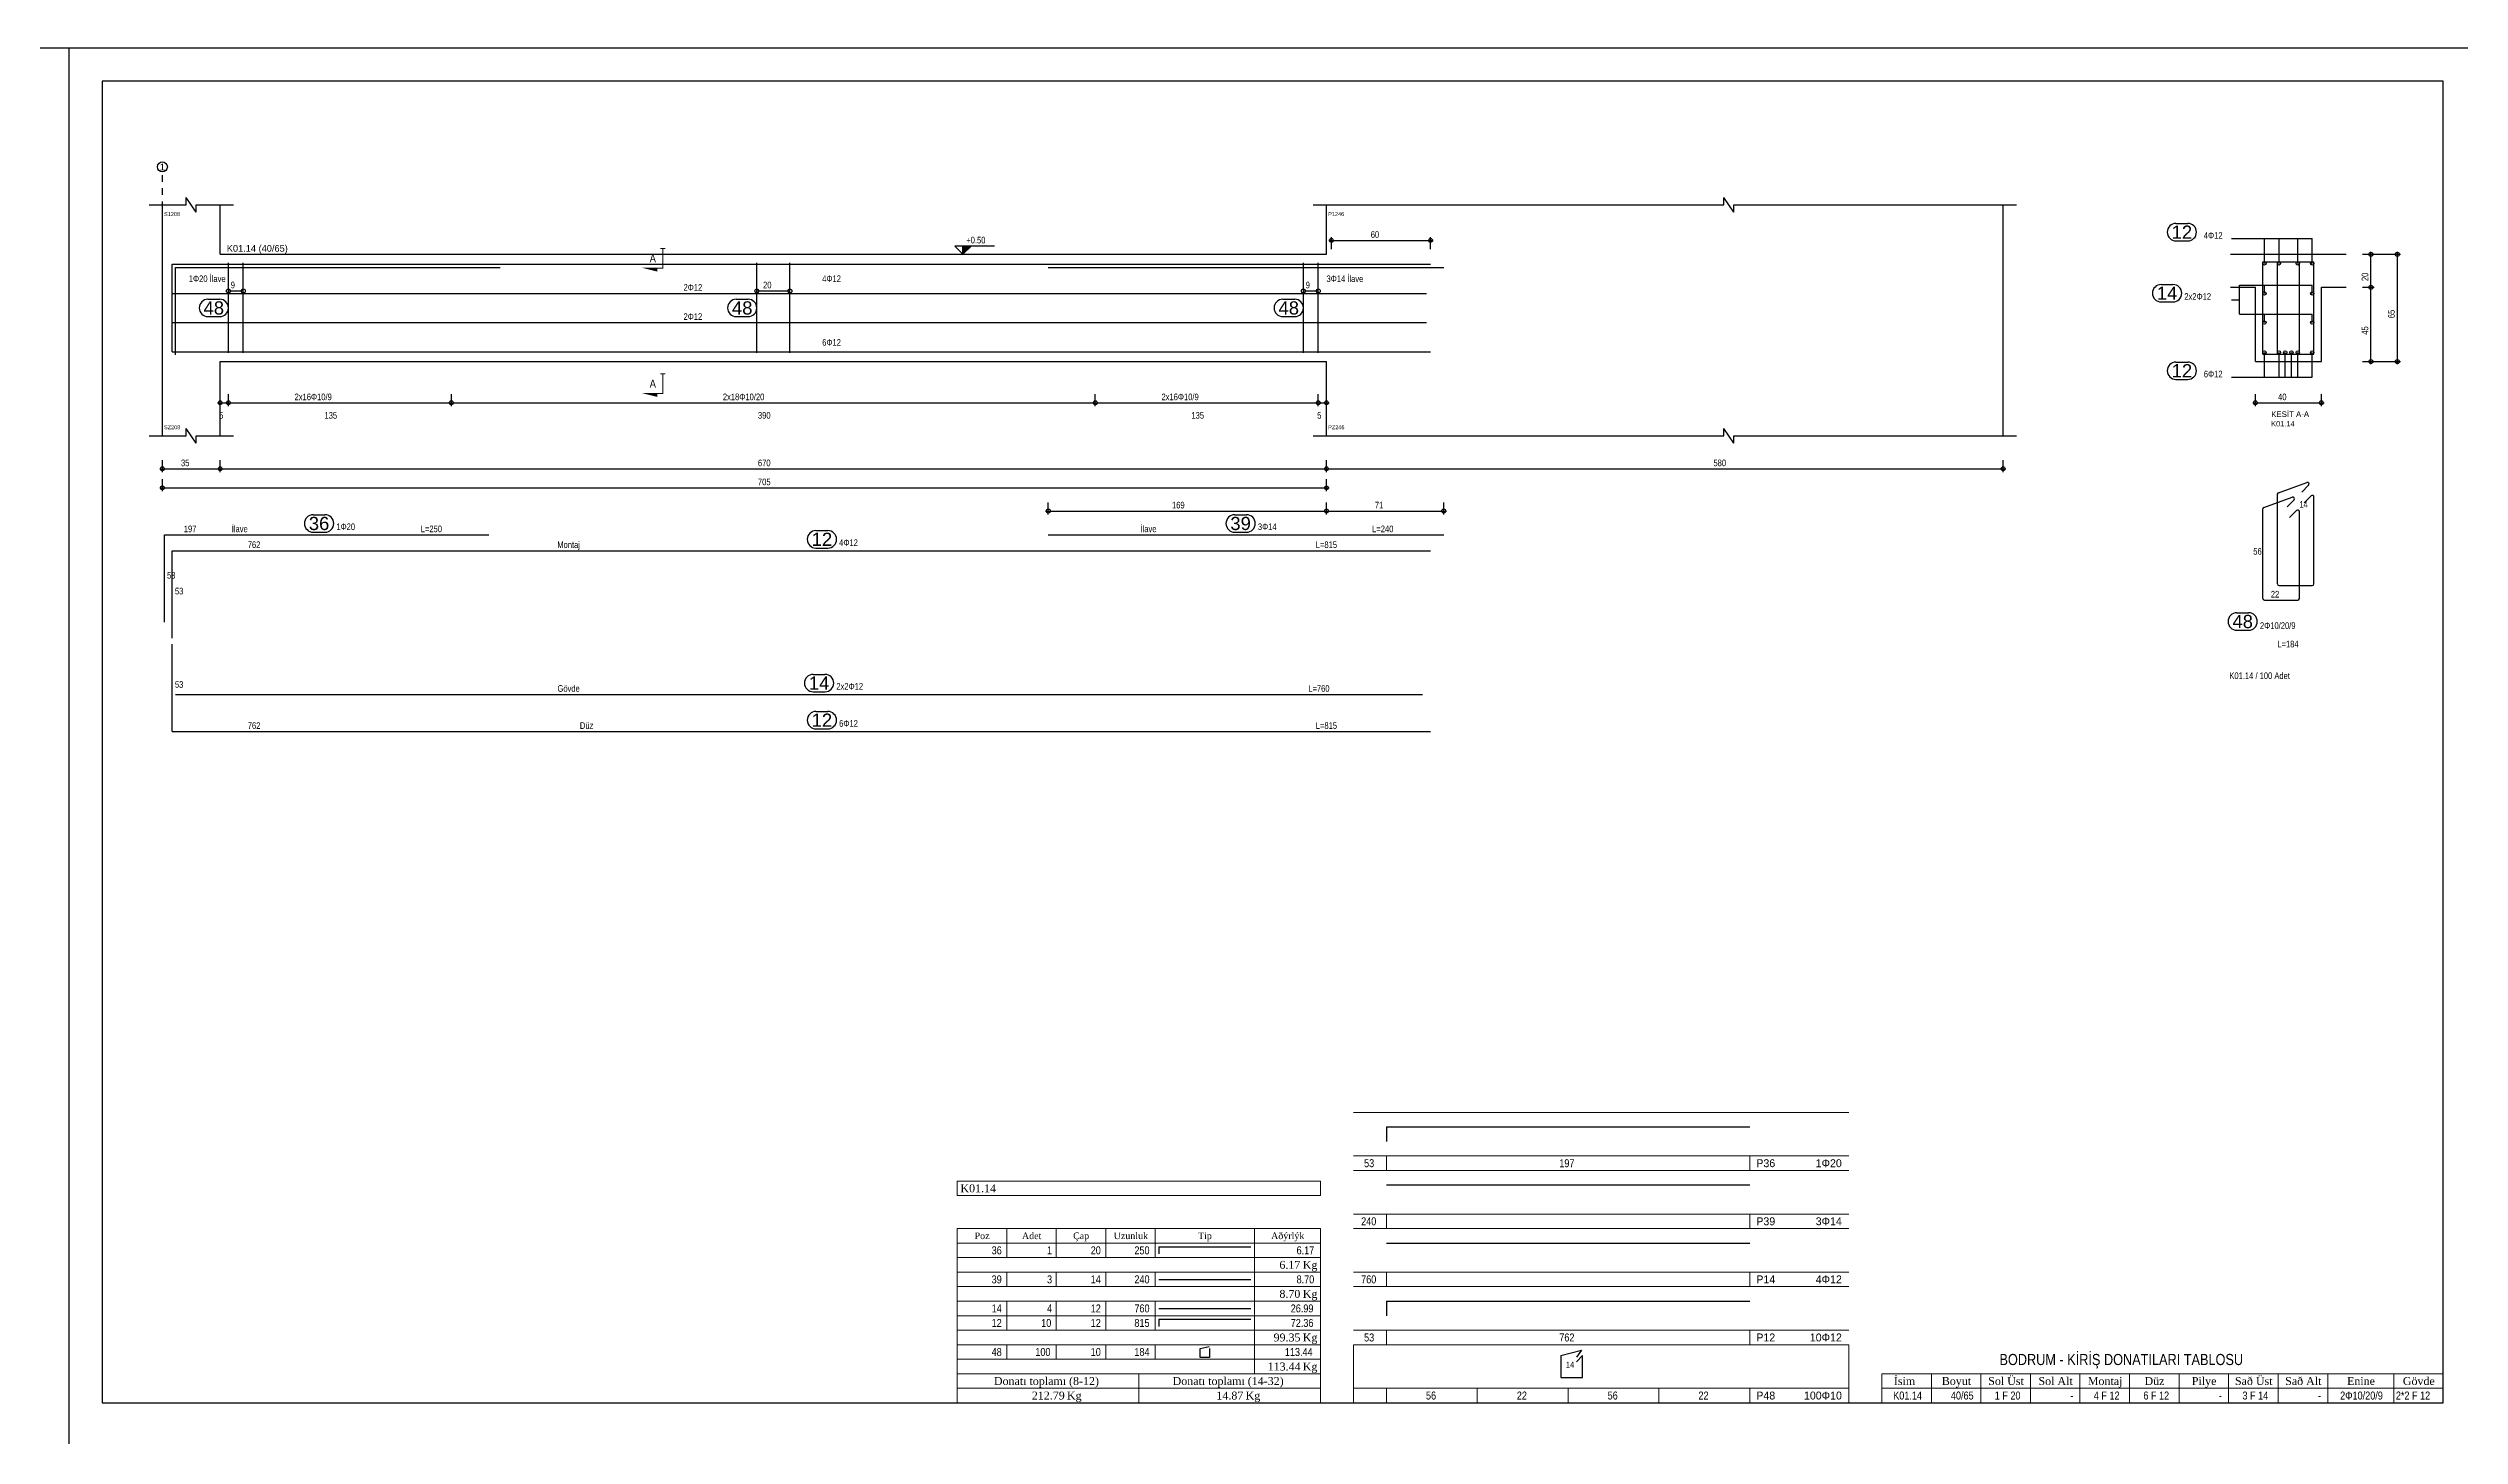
# Model space of a CAD drawing. Header units: metres. Extents: x 419734 to 420376, y 4564732 to 4565123.
# Drawn here: x 420043.27 to 420079.78, y 4564828.56 to 4564849.58 of the extents above; entities that cross this region are included whole.
import ezdxf
from ezdxf.enums import TextEntityAlignment as Align

# ---------------------------------------------------------------- set-up
doc = ezdxf.new("R2010")
doc.units = ezdxf.units.M
doc.linetypes.add('TRATTO-PUNTO', pattern=[1, 0.5, -0.25, 0, -0.25])
for name, color, linetype in [('Standart', 7, 'Continuous'), ('SW_ASSI', 7, 'TRATTO-PUNTO'), ('SW_DIM', 33, 'Continuous'), ('SW_MAGRONE', 2, 'Continuous'), ('SW_QUOTE', 1, 'Continuous'), ('SW_REINFORCEMENT', 7, 'Continuous'), ('SW_TESTI', 2, 'Continuous'), ('SW_Tondini', 1, 'Continuous'), ('SW_TXT_TESTI', 1, 'Continuous')]:
    doc.layers.add(name, color=color, linetype=linetype)
doc.styles.add('arial_1_18', font='arial.ttf', dxfattribs={"height": 0.2})
doc.styles.add('SWS', font='ARIALN.TTF')
doc.styles.add('symbol_1_18', font='symbol.ttf', dxfattribs={"height": 0.2})
doc.styles.add('times new roman_1_18', font='times.ttf', dxfattribs={"height": 0.2})

# ---------------------------------------------------------------- blocks, each defined once
blk = doc.blocks.new('*U1605')
at = {"layer": 'SW_QUOTE'}
blk.add_hatch(color=1, dxfattribs=at).paths.add_polyline_path([(0.25, 0.25), (0, 0.25), (0, 0)])
at = {"layer": 'SW_QUOTE', "color": 1}
for p, q in [((0.95, 0.25), (-0.25, 0.25)), ((-0.25, 0.25), (0, 0)), ((-0.25, 0), (0.25, 0)), ((0, 0), (0, 0.25)), ((0.25, 0.25), (0, 0))]:
    blk.add_line(p, q, dxfattribs=at)
at = {"layer": 'SW_QUOTE', "color": 2, "style": 'SWS'}
blk.add_attdef('QUOTA', (0.1, 0.33), '', height=0.2, dxfattribs=at)
blk = doc.blocks.new('*U1603')
at = {"layer": 'SW_QUOTE', "const_width": 0.0003}
blk.add_lwpolyline([(0, 0), (0, -0.006), (-0.00159, -0.006)], dxfattribs=at)
at = {"layer": 'SW_QUOTE', "const_width": 0.0003, "flags": 128}
blk.add_lwpolyline([(0.00075, 0), (-0.00075, 0)], dxfattribs=at)
at = {"layer": 'SW_QUOTE'}
blk.add_solid([(-0.00159, -0.00585), (-0.00159, -0.00701), (-0.00624, -0.00585)], dxfattribs=at)
at = {"layer": 'SW_TESTI', "style": 'SWS'}
for tag, p in [('RIF_DOC', (0.0025, -0.003)), ('RIF_DOC_SEC', (0.0055, -0.003))]:
    blk.add_attdef(tag, text='', height=0.002, rotation=90, dxfattribs=at).set_placement(p, align=Align.MIDDLE)
at = {"layer": 'SW_TESTI', "color": 3, "style": 'SWS'}
blk.add_attdef('SEZ', text='', height=0.0025, dxfattribs=at).set_placement((-0.003, -0.003), align=Align.MIDDLE)

msp = doc.modelspace()

# ---------------------------------------------------------------- linework, layer by layer
at = {"color": 0, "linetype": 'Continuous'}
msp.add_circle((420044.99361, 4564847.78125), 0.075, dxfattribs=at)
at = {"layer": 'Standart', "color": 2}
for points in [[(420281.38267, 4564849.57907), (419805.78267, 4564849.57907), (419805.78267, 4564807.5324), (420281.38267, 4564807.5324)], [(420043.58267, 4564807.5324), (420043.58267, 4564849.57907)]]:
    msp.add_lwpolyline(points, dxfattribs=at)
msp.add_lwpolyline([(420079.52635, 4564829.05574), (420079.52635, 4564849.07907), (420044.08267, 4564849.07907), (420044.08267, 4564829.05574)], close=True, dxfattribs=at)
at = {"layer": 'Standart', "color": 1, "linetype": 'Continuous', "lineweight": 5}
for points in [[(420063.02635, 4564833.45574), (420070.52635, 4564833.45574)], [(420063.02635, 4564832.79574), (420070.52635, 4564832.79574)], [(420063.52635, 4564832.79574), (420063.52635, 4564832.57574)], [(420069.02635, 4564832.79574), (420069.02635, 4564832.57574)], [(420057.02635, 4564832.41574), (420062.52635, 4564832.41574)], [(420057.02635, 4564832.19574), (420057.02635, 4564832.41574)], [(420062.52635, 4564832.41574), (420062.52635, 4564832.19574)], [(420063.02635, 4564832.57574), (420070.52635, 4564832.57574)], [(420062.52635, 4564832.19574), (420057.02635, 4564832.19574)], [(420057.02635, 4564831.69574), (420057.02635, 4564829.05574)], [(420057.02635, 4564831.69574), (420062.52635, 4564831.69574)], [(420057.77635, 4564831.69574), (420057.77635, 4564831.25574)], [(420058.52635, 4564831.69574), (420058.52635, 4564831.25574)], [(420059.27635, 4564831.69574), (420059.27635, 4564831.25574)], [(420060.02635, 4564831.69574), (420060.02635, 4564831.25574)], [(420061.52635, 4564831.69574), (420061.52635, 4564829.49574)], [(420062.52635, 4564831.69574), (420062.52635, 4564829.05574)], [(420063.02635, 4564831.91574), (420070.52635, 4564831.91574)], [(420063.02635, 4564831.69574), (420070.52635, 4564831.69574)], [(420063.52635, 4564831.91574), (420063.52635, 4564831.69574)], [(420069.02635, 4564831.91574), (420069.02635, 4564831.69574)], [(420057.02635, 4564831.47574), (420062.52635, 4564831.47574)], [(420057.02635, 4564831.25574), (420062.52635, 4564831.25574)], [(420057.02635, 4564831.03574), (420062.52635, 4564831.03574)], [(420057.77635, 4564831.03574), (420057.77635, 4564830.81574)], [(420058.52635, 4564831.03574), (420058.52635, 4564830.81574)], [(420059.27635, 4564831.03574), (420059.27635, 4564830.81574)], [(420060.02635, 4564831.03574), (420060.02635, 4564830.81574)], [(420063.02635, 4564831.03574), (420070.52635, 4564831.03574)], [(420063.52635, 4564831.03574), (420063.52635, 4564830.81574)], [(420069.02635, 4564831.03574), (420069.02635, 4564830.81574)], [(420057.02635, 4564830.81574), (420062.52635, 4564830.81574)], [(420057.02635, 4564830.59574), (420062.52635, 4564830.59574)], [(420057.77635, 4564830.59574), (420057.77635, 4564830.15574)], [(420058.52635, 4564830.59574), (420058.52635, 4564830.15574)], [(420059.27635, 4564830.59574), (420059.27635, 4564830.15574)], [(420060.02635, 4564830.59574), (420060.02635, 4564830.15574)], [(420063.02635, 4564830.81574), (420070.52635, 4564830.81574)], [(420057.02635, 4564830.37574), (420062.52635, 4564830.37574)], [(420057.02635, 4564830.15574), (420062.52635, 4564830.15574)], [(420063.02635, 4564830.15574), (420070.52635, 4564830.15574)], [(420063.52635, 4564830.15574), (420063.52635, 4564829.93574)], [(420069.02635, 4564830.15574), (420069.02635, 4564829.93574)], [(420057.02635, 4564829.93574), (420062.52635, 4564829.93574)], [(420057.77635, 4564829.93574), (420057.77635, 4564829.71574)], [(420058.52635, 4564829.93574), (420058.52635, 4564829.71574)], [(420059.27635, 4564829.93574), (420059.27635, 4564829.71574)], [(420060.02635, 4564829.93574), (420060.02635, 4564829.71574)], [(420063.02635, 4564829.93574), (420063.02635, 4564829.05574)], [(420063.02635, 4564829.93574), (420070.52635, 4564829.93574)], [(420070.52635, 4564829.93574), (420070.52635, 4564829.05574)], [(420057.02635, 4564829.71574), (420062.52635, 4564829.71574)], [(420057.02635, 4564829.49574), (420062.52635, 4564829.49574)], [(420059.77635, 4564829.49574), (420059.77635, 4564829.05574)], [(420071.02635, 4564829.49574), (420071.02635, 4564829.05574)], [(420071.02635, 4564829.49574), (420079.52635, 4564829.49574)], [(420071.77635, 4564829.49574), (420071.77635, 4564829.05574)], [(420072.52635, 4564829.49574), (420072.52635, 4564829.05574)], [(420073.27635, 4564829.49574), (420073.27635, 4564829.05574)], [(420074.02635, 4564829.49574), (420074.02635, 4564829.05574)], [(420074.77635, 4564829.49574), (420074.77635, 4564829.05574)], [(420075.52635, 4564829.49574), (420075.52635, 4564829.05574)], [(420076.27635, 4564829.49574), (420076.27635, 4564829.05574)], [(420077.02635, 4564829.49574), (420077.02635, 4564829.05574)], [(420077.77635, 4564829.49574), (420077.77635, 4564829.05574)], [(420078.77635, 4564829.49574), (420078.77635, 4564829.05574)], [(420079.52635, 4564829.49574), (420079.52635, 4564829.05574)], [(420057.02635, 4564829.27574), (420062.52635, 4564829.27574)], [(420057.02635, 4564829.05574), (420062.52635, 4564829.05574)], [(420063.02635, 4564829.27574), (420070.52635, 4564829.27574)], [(420063.02635, 4564829.05574), (420070.52635, 4564829.05574)], [(420063.52635, 4564829.27574), (420063.52635, 4564829.05574)], [(420064.90135, 4564829.27574), (420064.90135, 4564829.05574)], [(420066.27635, 4564829.27574), (420066.27635, 4564829.05574)], [(420067.65135, 4564829.27574), (420067.65135, 4564829.05574)], [(420069.02635, 4564829.27574), (420069.02635, 4564829.05574)], [(420071.02635, 4564829.27574), (420079.52635, 4564829.27574)], [(420071.02635, 4564829.05574), (420079.52635, 4564829.05574)]]:
    msp.add_lwpolyline(points, dxfattribs=at)
at = {"layer": 'SW_ASSI', "ltscale": 0.2}
msp.add_lwpolyline([(420044.99361, 4564843.95625), (420044.99361, 4564847.70625)], dxfattribs=at)
at = {"layer": 'SW_DIM', "ltscale": 0.5}
for points in [[(420045.50611, 4564847.09375), (420045.35611, 4564847.31875)], [(420045.35611, 4564847.20625), (420045.35611, 4564847.31875)], [(420068.78482, 4564847.09375), (420068.63482, 4564847.31875)], [(420068.63482, 4564847.20625), (420068.63482, 4564847.31875)], [(420044.79361, 4564847.20625), (420045.35611, 4564847.20625)], [(420045.50611, 4564847.20625), (420046.06861, 4564847.20625)], [(420045.50611, 4564847.09375), (420045.50611, 4564847.20625)], [(420062.4186, 4564847.20625), (420068.63482, 4564847.20625)], [(420068.78482, 4564847.09375), (420068.78482, 4564847.20625)], [(420068.78482, 4564847.20625), (420073.06271, 4564847.20625)], [(420062.65361, 4564846.66625), (420064.23361, 4564846.66625)], [(420062.69361, 4564846.53625), (420062.69361, 4564846.71625)], [(420064.19361, 4564846.53625), (420064.19361, 4564846.71625)], [(420076.31876, 4564846.69375), (420077.54376, 4564846.69375)], [(420076.81876, 4564846.31875), (420076.81876, 4564846.69375)], [(420077.03959, 4564846.31875), (420077.03959, 4564846.69375)], [(420077.32292, 4564846.31875), (420077.32292, 4564846.69375)], [(420077.54376, 4564846.31875), (420077.54376, 4564846.69375)], [(420078.30126, 4564846.45625), (420078.88126, 4564846.45625)], [(420078.43126, 4564844.79125), (420078.43126, 4564846.49625)], [(420078.83126, 4564844.79125), (420078.83126, 4564846.49625)], [(420045.99361, 4564845.90125), (420046.21861, 4564845.90125)], [(420053.99361, 4564845.90125), (420054.49361, 4564845.90125)], [(420062.26861, 4564845.90125), (420062.49361, 4564845.90125)], [(420076.44376, 4564845.54792), (420076.44376, 4564845.98959)], [(420076.44376, 4564845.98959), (420077.54376, 4564845.98959)], [(420076.81876, 4564845.86459), (420076.81876, 4564845.98959)], [(420077.54376, 4564845.86459), (420077.54376, 4564845.98959)], [(420078.30126, 4564845.95625), (420078.48126, 4564845.95625)], [(420076.31876, 4564845.76875), (420076.44376, 4564845.76875)], [(420076.44376, 4564845.54792), (420077.54376, 4564845.54792)], [(420076.81876, 4564845.42292), (420076.81876, 4564845.54792)], [(420077.54376, 4564845.42292), (420077.54376, 4564845.54792)], [(420076.81876, 4564844.59375), (420076.81876, 4564844.96875)], [(420077.03959, 4564844.59375), (420077.03959, 4564844.96875)], [(420077.13403, 4564844.59375), (420077.13403, 4564844.96875)], [(420077.22848, 4564844.59375), (420077.22848, 4564844.96875)], [(420077.32292, 4564844.59375), (420077.32292, 4564844.96875)], [(420077.54376, 4564844.59375), (420077.54376, 4564844.96875)], [(420078.30126, 4564844.83125), (420078.88126, 4564844.83125)], [(420076.31876, 4564844.59375), (420077.54376, 4564844.59375)], [(420045.82861, 4564844.20625), (420062.65861, 4564844.20625)], [(420045.86861, 4564844.15625), (420045.86861, 4564844.33625)], [(420045.99361, 4564844.15625), (420045.99361, 4564844.33625)], [(420049.36861, 4564844.15625), (420049.36861, 4564844.33625)], [(420059.11861, 4564844.15625), (420059.11861, 4564844.33625)], [(420062.49361, 4564844.15625), (420062.49361, 4564844.33625)], [(420062.61861, 4564844.15625), (420062.61861, 4564844.33625)], [(420076.64126, 4564844.20625), (420077.72126, 4564844.20625)], [(420076.68126, 4564844.15625), (420076.68126, 4564844.33625)], [(420077.68126, 4564844.15625), (420077.68126, 4564844.33625)], [(420044.79361, 4564843.70625), (420045.35611, 4564843.70625)], [(420045.35611, 4564843.70625), (420045.35611, 4564843.81875)], [(420045.50611, 4564843.59375), (420045.35611, 4564843.81875)], [(420045.50611, 4564843.59375), (420045.50611, 4564843.70625)], [(420045.50611, 4564843.70625), (420046.06861, 4564843.70625)], [(420062.4186, 4564843.70625), (420068.63482, 4564843.70625)], [(420068.63482, 4564843.70625), (420068.63482, 4564843.81875)], [(420068.78482, 4564843.59375), (420068.63482, 4564843.81875)], [(420068.78482, 4564843.59375), (420068.78482, 4564843.70625)], [(420068.78482, 4564843.70625), (420073.06271, 4564843.70625)], [(420044.99361, 4564843.15625), (420044.99361, 4564843.33625)], [(420045.86861, 4564843.15625), (420045.86861, 4564843.33625)], [(420062.61861, 4564843.15625), (420062.61861, 4564843.33625)], [(420072.8627, 4564843.15625), (420072.8627, 4564843.33625)], [(420044.95361, 4564843.20625), (420072.9027, 4564843.20625)], [(420044.95361, 4564842.91825), (420062.65861, 4564842.91825)], [(420044.99361, 4564842.86825), (420044.99361, 4564843.04825)], [(420062.61861, 4564842.86825), (420062.61861, 4564843.04825)], [(420058.36611, 4564842.56625), (420064.43361, 4564842.56625)], [(420058.40611, 4564842.51625), (420058.40611, 4564842.69625)], [(420062.61861, 4564842.51625), (420062.61861, 4564842.69625)], [(420064.39361, 4564842.51625), (420064.39361, 4564842.69625)]]:
    msp.add_lwpolyline(points, dxfattribs=at)
for centre in [(420062.69361, 4564846.66625), (420064.19361, 4564846.66625), (420078.43126, 4564846.45625), (420078.83126, 4564846.45625), (420045.99361, 4564845.90125), (420046.21861, 4564845.90125), (420053.99361, 4564845.90125), (420054.49361, 4564845.90125), (420062.26861, 4564845.90125), (420062.49361, 4564845.90125), (420078.43126, 4564845.95625), (420078.43126, 4564844.83125), (420078.83126, 4564844.83125), (420045.86861, 4564844.20625), (420045.99361, 4564844.20625), (420049.36861, 4564844.20625), (420059.11861, 4564844.20625), (420062.49361, 4564844.20625), (420062.61861, 4564844.20625), (420076.68126, 4564844.20625), (420077.68126, 4564844.20625), (420044.99361, 4564843.20625), (420044.99361, 4564842.91825), (420045.86861, 4564843.20625), (420062.61861, 4564843.20625), (420062.61861, 4564842.91825), (420072.8627, 4564843.20625), (420058.40611, 4564842.56625), (420062.61861, 4564842.56625), (420064.39361, 4564842.56625)]:
    msp.add_circle(centre, 0.03, dxfattribs=at)
at = {"layer": 'SW_MAGRONE'}
for points in [[(420044.99361, 4564843.70625), (420044.99361, 4564847.20625)], [(420045.86861, 4564846.45626), (420045.86861, 4564847.20625)], [(420062.6186, 4564846.45626), (420062.6186, 4564847.20625)], [(420072.86271, 4564843.70625), (420072.86271, 4564847.20625)], [(420045.86861, 4564846.45626), (420062.6186, 4564846.45626)], [(420076.30626, 4564846.45625), (420078.05626, 4564846.45625)], [(420076.30626, 4564845.95625), (420076.68126, 4564845.95625)], [(420076.68126, 4564844.83125), (420076.68126, 4564845.95625)], [(420077.68126, 4564844.83125), (420077.68126, 4564845.95625)], [(420077.68126, 4564845.95625), (420078.05626, 4564845.95625)], [(420045.86861, 4564843.70625), (420045.86861, 4564844.83125)], [(420045.86861, 4564844.83125), (420062.6186, 4564844.83125)], [(420062.6186, 4564843.70625), (420062.6186, 4564844.83125)], [(420076.68126, 4564844.83125), (420077.68126, 4564844.83125)]]:
    msp.add_lwpolyline(points, dxfattribs=at)
at = {"layer": 'SW_REINFORCEMENT', "color": 7, "ltscale": 0.05, "flags": 128}
for points in [[(420045.14361, 4564846.30625), (420064.19361, 4564846.30625)], [(420045.14361, 4564844.98125), (420045.14361, 4564846.30625)], [(420045.19361, 4564846.25625), (420050.10611, 4564846.25625)], [(420045.19361, 4564844.93125), (420045.19361, 4564846.25625)], [(420045.99361, 4564844.96125), (420045.99361, 4564846.32625)], [(420046.21861, 4564844.96125), (420046.21861, 4564846.32625)], [(420053.99361, 4564844.96125), (420053.99361, 4564846.32625)], [(420054.49361, 4564844.96125), (420054.49361, 4564846.32625)], [(420058.40611, 4564846.25625), (420064.39361, 4564846.25625)], [(420062.26861, 4564844.96125), (420062.26861, 4564846.32625)], [(420062.49361, 4564844.96125), (420062.49361, 4564846.32625)], [(420076.79376, 4564846.34375), (420077.56876, 4564846.34375)], [(420076.79376, 4564844.94375), (420076.79376, 4564846.34375)], [(420077.01459, 4564844.94375), (420077.01459, 4564846.34375)], [(420077.34792, 4564844.94375), (420077.34792, 4564846.34375)], [(420077.56876, 4564844.94375), (420077.56876, 4564846.34375)], [(420045.13111, 4564845.86459), (420064.13111, 4564845.86459)], [(420045.13111, 4564845.42292), (420064.13111, 4564845.42292)], [(420045.14361, 4564844.98125), (420064.19361, 4564844.98125)], [(420076.79376, 4564844.94375), (420077.56876, 4564844.94375)], [(420077.03137, 4564842.84444), (420077.46067, 4564843.0007)], [(420077.38314, 4564842.85442), (420077.48742, 4564842.9587)], [(420076.79376, 4564841.24217), (420076.79376, 4564842.59882)], [(420076.81054, 4564842.62278), (420077.23984, 4564842.77903)], [(420077.01459, 4564841.46384), (420077.01459, 4564842.82048)], [(420077.16231, 4564842.63276), (420077.26659, 4564842.73704)], [(420077.19943, 4564842.46818), (420077.30439, 4564842.57314)], [(420077.34792, 4564841.24217), (420077.34792, 4564842.55511)], [(420077.42026, 4564842.68985), (420077.52523, 4564842.79481)], [(420077.56876, 4564841.46384), (420077.56876, 4564842.77678)], [(420045.02361, 4564842.20625), (420049.93611, 4564842.20625)], [(420045.02361, 4564840.88125), (420045.02361, 4564842.20625)], [(420058.40611, 4564842.20625), (420064.39361, 4564842.20625)], [(420045.14361, 4564841.96625), (420064.19361, 4564841.96625)], [(420045.14361, 4564840.64125), (420045.14361, 4564841.96625)], [(420076.81926, 4564841.21667), (420077.32242, 4564841.21667)], [(420077.04009, 4564841.43834), (420077.54326, 4564841.43834)], [(420045.14361, 4564839.22625), (420045.14361, 4564840.55125)], [(420045.19111, 4564839.78792), (420064.07111, 4564839.78792)], [(420045.14361, 4564839.22625), (420064.19361, 4564839.22625)], [(420063.52635, 4564833.23574), (420063.52635, 4564833.01574)], [(420063.52635, 4564833.23574), (420069.02635, 4564833.23574)], [(420063.52635, 4564832.35574), (420069.02635, 4564832.35574)], [(420060.08135, 4564831.42074), (420060.08135, 4564831.31074)], [(420060.08135, 4564831.42074), (420061.47135, 4564831.42074)], [(420063.52635, 4564831.47574), (420069.02635, 4564831.47574)], [(420060.08135, 4564830.92574), (420061.47135, 4564830.92574)], [(420063.52635, 4564830.59574), (420063.52635, 4564830.37574)], [(420063.52635, 4564830.59574), (420069.02635, 4564830.59574)], [(420060.08135, 4564830.48574), (420061.47135, 4564830.48574)], [(420060.08135, 4564830.32074), (420060.08135, 4564830.21074)], [(420060.08135, 4564830.32074), (420061.47135, 4564830.32074)], [(420060.7076, 4564829.88074), (420060.84166, 4564829.90824)], [(420060.7076, 4564829.74324), (420060.7076, 4564829.88074)], [(420060.8451, 4564829.88074), (420060.8451, 4564829.74324)], [(420066.16635, 4564829.77074), (420066.47985, 4564829.85324)], [(420066.16635, 4564829.77074), (420066.16635, 4564829.44074)], [(420066.49635, 4564829.77074), (420066.40302, 4564829.6774)], [(420066.47985, 4564829.85324), (420066.40414, 4564829.74511)], [(420066.49635, 4564829.44074), (420066.49635, 4564829.77074)], [(420060.8451, 4564829.74324), (420060.7076, 4564829.74324)], [(420066.16635, 4564829.44074), (420066.49635, 4564829.44074)]]:
    msp.add_lwpolyline(points, dxfattribs=at)
at = {"layer": 'SW_REINFORCEMENT', "color": 7, "ltscale": 0.05}
for centre, start, end in [((420077.46939, 4564842.97674), 315, 110), ((420076.81926, 4564842.59882), 110, 180), ((420077.04009, 4564842.82048), 110, 180), ((420077.24856, 4564842.75507), 315, 110), ((420077.32242, 4564842.55511), 0, 135), ((420077.54326, 4564842.77678), 0, 135), ((420077.04009, 4564841.46384), 180, 270), ((420077.54326, 4564841.46384), 270, 0), ((420076.81926, 4564841.24217), 180, 270), ((420077.32242, 4564841.24217), 270, 0)]:
    msp.add_arc(centre, 0.0255, start, end, dxfattribs=at)
at = {"layer": 'SW_Tondini'}
for centre in [(420076.81876, 4564846.31875), (420077.03959, 4564846.31875), (420077.32292, 4564846.31875), (420077.54376, 4564846.31875), (420076.81876, 4564845.86459), (420077.54376, 4564845.86459), (420076.81876, 4564845.42292), (420077.54376, 4564845.42292), (420076.81876, 4564844.96875), (420077.03959, 4564844.96875), (420077.13403, 4564844.96875), (420077.22848, 4564844.96875), (420077.32292, 4564844.96875), (420077.54376, 4564844.96875)]:
    msp.add_circle(centre, 0.025, dxfattribs=at)
at = {"layer": 'SW_TXT_TESTI', "flags": 128}
for points in [[(420075.47973, 4564846.92401), (420075.65849, 4564846.92401)], [(420075.47973, 4564846.66001), (420075.65849, 4564846.66001)], [(420075.25564, 4564845.99901), (420075.43441, 4564845.99901)], [(420045.68284, 4564845.77575), (420045.86161, 4564845.77575)], [(420045.68284, 4564845.51175), (420045.86161, 4564845.51175)], [(420053.68284, 4564845.77575), (420053.86161, 4564845.77575)], [(420053.68284, 4564845.51175), (420053.86161, 4564845.51175)], [(420061.95784, 4564845.77575), (420062.13661, 4564845.77575)], [(420061.95784, 4564845.51175), (420062.13661, 4564845.51175)], [(420075.25564, 4564845.73501), (420075.43441, 4564845.73501)], [(420075.47973, 4564844.82401), (420075.65849, 4564844.82401)], [(420075.47973, 4564844.56001), (420075.65849, 4564844.56001)], [(420047.27658, 4564842.51025), (420047.45534, 4564842.51025)], [(420047.27658, 4564842.24625), (420047.45534, 4564842.24625)], [(420054.88945, 4564842.27025), (420055.06821, 4564842.27025)], [(420061.22882, 4564842.51025), (420061.40759, 4564842.51025)], [(420061.22882, 4564842.24625), (420061.40759, 4564842.24625)], [(420054.88945, 4564842.00625), (420055.06821, 4564842.00625)], [(420076.40066, 4564841.0251), (420076.57943, 4564841.0251)], [(420076.40066, 4564840.7611), (420076.57943, 4564840.7611)], [(420054.84685, 4564840.09192), (420055.02561, 4564840.09192)], [(420054.84685, 4564839.82792), (420055.02561, 4564839.82792)], [(420054.88945, 4564839.53025), (420055.06821, 4564839.53025)], [(420054.88945, 4564839.26625), (420055.06821, 4564839.26625)]]:
    msp.add_lwpolyline(points, dxfattribs=at)
at = {"layer": 'SW_TXT_TESTI'}
for centre, start, end in [((420075.47973, 4564846.79201), 90, 270), ((420075.65849, 4564846.79201), 270, 90), ((420075.25564, 4564845.86701), 90, 270), ((420075.43441, 4564845.86701), 270, 90), ((420045.68284, 4564845.64375), 90, 270), ((420045.86161, 4564845.64375), 270, 90), ((420053.68284, 4564845.64375), 90, 270), ((420053.86161, 4564845.64375), 270, 90), ((420061.95784, 4564845.64375), 90, 270), ((420062.13661, 4564845.64375), 270, 90), ((420075.47973, 4564844.69201), 90, 270), ((420075.65849, 4564844.69201), 270, 90), ((420047.27658, 4564842.37825), 90, 270), ((420047.45534, 4564842.37825), 270, 90), ((420054.88945, 4564842.13825), 90, 270), ((420055.06821, 4564842.13825), 270, 90), ((420061.22882, 4564842.37825), 90, 270), ((420061.40759, 4564842.37825), 270, 90), ((420076.40066, 4564840.8931), 90, 270), ((420076.57943, 4564840.8931), 270, 90), ((420054.84685, 4564839.95992), 90, 270), ((420055.02561, 4564839.95992), 270, 90), ((420054.88945, 4564839.39825), 90, 270), ((420055.06821, 4564839.39825), 270, 90)]:
    msp.add_arc(centre, 0.132, start, end, dxfattribs=at)

# ---------------------------------------------------------------- block references
ref = msp.add_blockref('*U1605', (420057.11453, 4564846.45626), dxfattribs=dict(xscale=0.5, yscale=0.5, zscale=0.5))
ref.add_attrib('QUOTA', '+0.50', (420057.16453, 4564846.62126), dxfattribs={"layer": 'SW_QUOTE', "color": 2, "height": 0.1, "style": 'SWS', "flags": 4})
ref = msp.add_blockref('*U1603', (420052.56861, 4564846.54502), dxfattribs=dict(xscale=50, yscale=50, zscale=50))
ref.add_attrib('SEZ', 'A', dxfattribs={"layer": 'SW_TESTI', "color": 3, "height": 0.125, "style": 'SWS'}).set_placement((420052.41861, 4564846.39502), align=Align.MIDDLE)
ref = msp.add_blockref('*U1603', (420052.56861, 4564844.64603), dxfattribs=dict(xscale=50, yscale=50, zscale=50))
ref.add_attrib('SEZ', 'A', dxfattribs={"layer": 'SW_TESTI', "color": 3, "height": 0.125, "style": 'SWS'}).set_placement((420052.41861, 4564844.49603), align=Align.MIDDLE)

# ---------------------------------------------------------------- texts
at = {"color": 0, "linetype": 'Continuous', "style": 'arial_1_18'}
msp.add_text('1', height=0.10125, dxfattribs=at).set_placement((420044.95428, 4564847.72893))
at = {"layer": 'Standart', "color": 3, "linetype": 'Continuous', "lineweight": 5, "style": 'arial_1_18'}
for s, p in [('12', (420075.41373, 4564846.69201)), ('14', (420075.18964, 4564845.76701)), ('48', (420045.61684, 4564845.54375)), ('48', (420053.61684, 4564845.54375)), ('48', (420061.89184, 4564845.54375)), ('12', (420075.41373, 4564844.59201)), ('36', (420047.21058, 4564842.27825)), ('12', (420054.82345, 4564842.03825)), ('39', (420061.16282, 4564842.27825)), ('48', (420076.33466, 4564840.7931)), ('14', (420054.78085, 4564839.85992)), ('12', (420054.82345, 4564839.29825))]:
    msp.add_text(s, height=0.2, dxfattribs=at).set_placement(p)
at = {"layer": 'Standart', "color": 5, "linetype": 'Continuous', "lineweight": -3}
for s, style, p in [('R36', 'symbol_1_18', (420069.12635, 4564832.62574)), ('1F20', 'symbol_1_18', (420070.02483, 4564832.62574)), ('K01.14', 'times new roman_1_18', (420057.07635, 4564832.24574)), ('R39', 'symbol_1_18', (420069.12635, 4564831.74574)), ('3F14', 'symbol_1_18', (420070.02483, 4564831.74574)), ('R14', 'symbol_1_18', (420069.12635, 4564830.86574)), ('4F12', 'symbol_1_18', (420070.02483, 4564830.86574)), ('R12', 'symbol_1_18', (420069.12635, 4564829.98574)), ('10F12', 'symbol_1_18', (420069.93614, 4564829.98574)), ('İsim', 'times new roman_1_18', (420071.20928, 4564829.32574)), ('Boyut', 'times new roman_1_18', (420071.93443, 4564829.32574)), ('Sol Üst', 'times new roman_1_18', (420072.63769, 4564829.32574)), ('Sol Alt', 'times new roman_1_18', (420073.39751, 4564829.32574)), ('Montaj', 'times new roman_1_18', (420074.14505, 4564829.32574)), ('Düz', 'times new roman_1_18', (420075.00356, 4564829.32574)), ('Pilye', 'times new roman_1_18', (420075.719, 4564829.32574)), ('Sað Üst', 'times new roman_1_18', (420076.37296, 4564829.32574)), ('Sað Alt', 'times new roman_1_18', (420077.13278, 4564829.32574)), ('Enine', 'times new roman_1_18', (420078.06935, 4564829.32574)), ('Gövde', 'times new roman_1_18', (420078.91479, 4564829.32574)), ('R48', 'symbol_1_18', (420069.12635, 4564829.10574)), ('100F10', 'symbol_1_18', (420069.84744, 4564829.10574))]:
    msp.add_text(s, height=0.12, dxfattribs=dict(at, style=style)).set_placement(p)
at = {"layer": 'Standart', "color": 5, "linetype": 'Continuous', "lineweight": 5, "style": 'times new roman_1_18'}
for s, height, p in [('Poz', 0.1, (420057.29047, 4564831.53574)), ('Adet', 0.1, (420058.00765, 4564831.53574)), ('Çap', 0.1, (420058.78228, 4564831.53574)), ('Uzunluk', 0.1, (420059.39669, 4564831.53574)), ('Tip', 0.1, (420060.67365, 4564831.53574)), ('Aðýrlýk', 0.1, (420061.77987, 4564831.53574)), ('6.17', 0.12, (420061.90546, 4564831.08574)), ('Kg', 0.12, (420062.25953, 4564831.08574)), ('8.70', 0.12, (420061.90546, 4564830.64574)), ('Kg', 0.12, (420062.25953, 4564830.64574)), ('99.35', 0.12, (420061.81668, 4564829.98574)), ('Kg', 0.12, (420062.25953, 4564829.98574)), ('Donatı toplamı (8-12)', 0.12, (420057.58315, 4564829.32574)), ('Donatı toplamı (14-32)', 0.12, (420060.28876, 4564829.32574)), ('113.44', 0.12, (420061.72791, 4564829.54574)), ('Kg', 0.12, (420062.25953, 4564829.54574)), ('212.79', 0.12, (420058.15723, 4564829.10574)), ('Kg', 0.12, (420058.68884, 4564829.10574)), ('14.87', 0.12, (420060.95161, 4564829.10574)), ('Kg', 0.12, (420061.39445, 4564829.10574))]:
    msp.add_text(s, height=height, dxfattribs=at).set_placement(p)
at = {"layer": 'SW_DIM', "ltscale": 0.5}
for s, height, style, p in [('S1208', 0.06, 'arial_1_18', (420045.01861, 4564847.03625)), ('P1246', 0.06, 'arial_1_18', (420062.6436, 4564847.03625)), ('K01.14 (40/65)', 0.1, 'arial_1_18', (420045.96861, 4564846.49625)), ('60', 0.1, 'SWS', (420063.28822, 4564846.70625)), ('9', 0.1, 'SWS', (420046.02842, 4564845.94125)), ('20', 0.1, 'SWS', (420054.08823, 4564845.94125)), ('9', 0.1, 'SWS', (420062.30342, 4564845.94125)), ('5', 0.1, 'SWS', (420045.85342, 4564843.96625)), ('135', 0.1, 'SWS', (420047.44803, 4564843.96625)), ('390', 0.1, 'SWS', (420054.01053, 4564843.96625)), ('135', 0.1, 'SWS', (420060.57303, 4564843.96625)), ('5', 0.1, 'SWS', (420062.47842, 4564843.96625)), ('KESİT A-A', 0.085, 'arial_1_18', (420076.92126, 4564843.99125)), ('40', 0.1, 'SWS', (420077.02587, 4564844.24625)), ('SZ208', 0.06, 'arial_1_18', (420045.01861, 4564843.80625)), ('PZ246', 0.06, 'arial_1_18', (420062.6436, 4564843.80625)), ('K01.14', 0.08, 'arial_1_18', (420076.92126, 4564843.84892)), ('35', 0.1, 'SWS', (420045.27573, 4564843.24625)), ('670', 0.1, 'SWS', (420054.01053, 4564843.24625)), ('580', 0.1, 'SWS', (420068.47675, 4564843.24625)), ('705', 0.1, 'SWS', (420054.01053, 4564842.95825)), ('169', 0.1, 'SWS', (420060.27928, 4564842.60625)), ('71', 0.1, 'SWS', (420063.35072, 4564842.60625))]:
    msp.add_text(s, height=height, dxfattribs=dict(at, style=style)).set_placement(p)
at = {"layer": 'SW_DIM', "ltscale": 0.5, "style": 'SWS'}
for s, p in [('20', (420078.39126, 4564846.05087)), ('65', (420078.79126, 4564845.48837)), ('45', (420078.39126, 4564845.23837))]:
    msp.add_text(s, height=0.1, rotation=90, dxfattribs=at).set_placement(p)
at = {"layer": 'SW_TXT_TESTI', "style": 'SWS'}
for s, p in [('4Φ12', (420075.90146, 4564846.69201)), ('1Φ20 İlave', (420045.39361, 4564846.03625)), ('2Φ12', (420052.88358, 4564845.90459)), ('4Φ12', (420054.98361, 4564846.03625)), ('3Φ14 İlave', (420062.61861, 4564846.03625)), ('2x2Φ12', (420075.6063, 4564845.76701)), ('2Φ12', (420052.88358, 4564845.46292)), ('6Φ12', (420054.98361, 4564845.07125)), ('6Φ12', (420075.90146, 4564844.59201)), ('2x16Φ10/9', (420046.99484, 4564844.24625)), ('2x18Φ10/20', (420053.47964, 4564844.24625)), ('2x16Φ10/9', (420060.11984, 4564844.24625)), ('14', (420077.34792, 4564842.61667)), ('197', (420045.31836, 4564842.24625)), ('İlave', (420046.04407, 4564842.24625)), ('1Φ20', (420047.62723, 4564842.27825)), ('L=250', (420048.90577, 4564842.24625)), ('İlave', (420059.80282, 4564842.24625)), ('3Φ14', (420061.57948, 4564842.27825)), ('L=240', (420063.30952, 4564842.24625)), ('762', (420046.28661, 4564842.00625)), ('Montaj', (420050.97242, 4564842.00625)), ('4Φ12', (420055.24011, 4564842.03825)), ('L=815', (420062.4564, 4564842.00625)), ('56', (420076.65025, 4564841.90607)), ('53', (420045.06361, 4564841.54375)), ('53', (420045.18361, 4564841.30375)), ('22', (420076.91546, 4564841.25667)), ('2Φ10/20/9', (420076.75132, 4564840.7811)), ('L=184', (420077.01419, 4564840.5011)), ('53', (420045.18361, 4564839.88875)), ('K01.14 / 100 Adet', (420076.28798, 4564840.0211)), ('Gövde', (420050.97602, 4564839.82792)), ('2x2Φ12', (420055.19751, 4564839.85992)), ('L=760', (420062.3424, 4564839.82792)), ('762', (420046.28661, 4564839.26625)), ('Düz', (420051.31438, 4564839.26625)), ('6Φ12', (420055.24011, 4564839.29825)), ('L=815', (420062.4564, 4564839.26625))]:
    msp.add_text(s, height=0.1, dxfattribs=at).set_placement(p)
at = {"layer": 'SW_TXT_TESTI', "linetype": 'Continuous', "lineweight": -3, "style": 'SWS'}
for s, height, p in [('53', 0.12, (420063.18758, 4564832.62574)), ('197', 0.12, (420066.14319, 4564832.62574)), ('240', 0.12, (420063.14319, 4564831.74574)), ('760', 0.12, (420063.14319, 4564830.86574)), ('53', 0.12, (420063.18758, 4564829.98574)), ('762', 0.12, (420066.14319, 4564829.98574)), ('BODRUM - KİRİŞ DONATILARI TABLOSU', 0.168, (420072.80722, 4564829.62774)), ('14', 0.09, (420066.2431, 4564829.5874)), ('56', 0.12, (420064.12508, 4564829.10574)), ('22', 0.12, (420065.50008, 4564829.10574)), ('56', 0.12, (420066.87508, 4564829.10574)), ('22', 0.12, (420068.25008, 4564829.10574)), ('K01.14', 0.12, (420071.19883, 4564829.10574)), ('40/65', 0.12, (420072.07222, 4564829.10574)), ('1 F 20', 0.12, (420072.73614, 4564829.10574)), ('-', 0.12, (420073.87896, 4564829.10574)), ('4 F 12', 0.12, (420074.23614, 4564829.10574)), ('6 F 12', 0.12, (420074.98614, 4564829.10574)), ('-', 0.12, (420076.12896, 4564829.10574)), ('3 F 14', 0.12, (420076.48614, 4564829.10574)), ('-', 0.12, (420077.62896, 4564829.10574)), ('2Φ10/20/9', 0.12, (420077.9655, 4564829.10574)), ('2*2 F 12', 0.12, (420078.80875, 4564829.10574))]:
    msp.add_text(s, height=height, dxfattribs=at).set_placement(p)
at = {"layer": 'SW_TXT_TESTI', "linetype": 'Continuous', "lineweight": 5, "style": 'SWS'}
for s, p in [('36', (420057.54881, 4564831.30574)), ('1', (420058.38758, 4564831.30574)), ('20', (420059.04881, 4564831.30574)), ('250', (420059.71003, 4564831.30574)), ('6.17', (420062.16565, 4564831.30574)), ('39', (420057.54881, 4564830.86574)), ('3', (420058.38758, 4564830.86574)), ('14', (420059.04881, 4564830.86574)), ('240', (420059.71003, 4564830.86574)), ('8.70', (420062.16565, 4564830.86574)), ('14', (420057.54881, 4564830.42574)), ('4', (420058.38758, 4564830.42574)), ('12', (420059.04881, 4564830.42574)), ('760', (420059.71003, 4564830.42574)), ('26.99', (420062.07687, 4564830.42574)), ('12', (420057.54881, 4564830.20574)), ('10', (420058.29881, 4564830.20574)), ('12', (420059.04881, 4564830.20574)), ('815', (420059.71003, 4564830.20574)), ('72.36', (420062.07687, 4564830.20574)), ('48', (420057.54881, 4564829.76574)), ('100', (420058.21003, 4564829.76574)), ('10', (420059.04881, 4564829.76574)), ('184', (420059.71003, 4564829.76574)), ('113.44', (420061.9881, 4564829.76574))]:
    msp.add_text(s, height=0.12, dxfattribs=at).set_placement(p)

doc.saveas('drawing.dxf')
